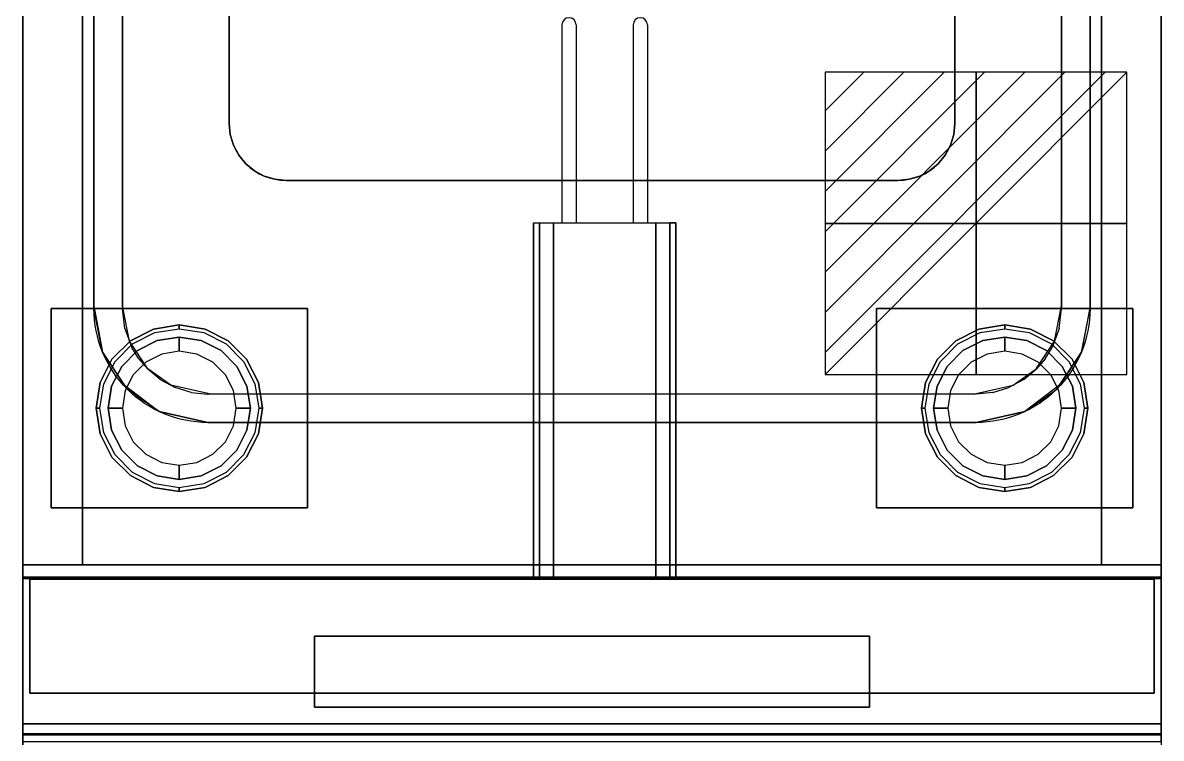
# Model space of a CAD drawing. Extents: x -1 to 401, y -1095 to 1.
# Drawn here: x 0 to 400, y -715.9 to -464.7 of the extents above; entities that cross this region are included whole.
import ezdxf

# ---------------------------------------------------------------- set-up
doc = ezdxf.new("R2010")
doc.units = 0
doc.layers.get('0').update_dxf_attribs({"lineweight": 13})
for name, color, linetype in [('IQ_200_2D', 1, 'Continuous'), ('IQ_200_3D', 1, 'Continuous'), ('IQ_204_2D', 7, 'Continuous'), ('IQ_204_3D', 7, 'Continuous'), ('IQ_CON_ELECTRICITY_INT', 7, 'Continuous')]:
    doc.layers.add(name, color=color, linetype=linetype)

# ---------------------------------------------------------------- blocks, each defined once
blk = doc.blocks.new('*X10')
at = {"color": 0}
for p, q in [((286.774344, 2204.447934), (296.618251, 2214.291842)), ((286.774344, 2205.862148), (295.204037, 2214.291842)), ((286.774344, 2207.276361), (293.789824, 2214.291842)), ((286.774344, 2208.690575), (292.37561, 2214.291842)), ((286.774344, 2210.104788), (290.961397, 2214.291842)), ((286.774344, 2211.519002), (289.547183, 2214.291842)), ((286.774344, 2212.933216), (288.13297, 2214.291842))]:
    blk.add_line(p, q, dxfattribs=at)
blk = doc.blocks.new('electricity')
for p, q in [((2.121, 2.121), (-2.121, 2.121)), ((-2.121, 2.121), (-2.121, -2.121)), ((-2.121, -2.121), (2.121, 2.121)), ((2.121, -2.121), (2.121, 2.121)), ((-2.121, -2.121), (2.121, -2.121))]:
    blk.add_line(p, q)
at = {"extrusion": (-1, 0, 0)}
for p, q in [((0, -2.121, 2.121), (0, 2.121, 2.121)), ((0, 2.121, -2.121), (0, -2.121, -2.121)), ((0, 2.121, 2.121), (0, 2.121, -2.121)), ((0, 2.121, -2.121), (0, -2.121, 2.121)), ((0, -2.121, -2.121), (0, -2.121, 2.121))]:
    blk.add_line(p, q, dxfattribs=at)
at = {"extrusion": (0, -1, 0)}
for p, q in [((2.121, 0, 2.121), (-2.121, 0, 2.121)), ((-2.121, 0, -2.121), (2.121, 0, -2.121)), ((-2.121, 0, 2.121), (-2.121, 0, -2.121)), ((-2.121, 0, -2.121), (2.121, 0, 2.121)), ((2.121, 0, -2.121), (2.121, 0, 2.121))]:
    blk.add_line(p, q, dxfattribs=at)
at = {"xscale": 0.4000000000000909, "yscale": 0.4000000000000909, "zscale": 0.4000000000000909}
blk.add_blockref('*X10', (-116.831, -883.595), dxfattribs=at)
at = {"extrusion": (-1, 0, 0), "xscale": 0.3999999999999773, "yscale": 0.3999999999999773, "zscale": 0.3999999999999773}
blk.add_blockref('*X10', (-116.831, -883.595), dxfattribs=at)
at = {"extrusion": (0, -1, 0), "xscale": 0.4000000000000909, "yscale": 0.4000000000000909, "zscale": 0.4000000000000909}
blk.add_blockref('*X10', (-116.831, -883.595), dxfattribs=at)
blk = doc.blocks.new('PQ-MC-LEG200')
at = {"layer": 'IQ_200_3D'}
for points in [[(-45, -35, 198), (-45, 35, 198), (45, 35, 198), (45, -35, 198)], [(-45, -35, 200), (45, -35, 200), (45, 35, 200), (-45, 35, 200)], [(-45, 35, 198), (-45, 35, 200), (45, 35, 200), (45, 35, 198)], [(-45, -35, 198), (-45, -35, 200), (-45, 35, 200), (-45, 35, 198)], [(45, -35, 198), (45, 35, 198), (45, 35, 200), (45, -35, 200)], [(-45, -35, 198), (45, -35, 198), (45, -35, 200), (-45, -35, 200)]]:
    blk.add_3dface(points, dxfattribs=at)
for points, invisible_edges in [([(-9.04, 27.82, 198), (-9.04, 27.82, 71), (0, 29.25, 71), (0, 29.25, 198)], 1), ([(-9.04, 27.82, 71), (-8.62, 26.54, 66), (0, 27.91, 66), (0, 29.25, 71)], 1), ([(0, 29.25, 198), (0, 29.25, 71), (9.04, 27.82, 71), (9.04, 27.82, 198)], 4), ([(0, 29.25, 71), (0, 27.91, 66), (8.62, 26.54, 66), (9.04, 27.82, 71)], 4), ([(-17.19, 23.66, 198), (-17.19, 23.66, 71), (-9.04, 27.82, 71), (-9.04, 27.82, 198)], 5), ([(-17.19, 23.66, 71), (-16.41, 22.58, 66), (-8.62, 26.54, 66), (-9.04, 27.82, 71)], 5), ([(0, 25, 66), (0, 25, 5), (-7.73, 23.78, 5), (-7.73, 23.78, 66)], 4), ([(0, 25, 5), (0, 23.54, 1.46), (-7.27, 22.38, 1.46), (-7.73, 23.78, 5)], 6), ([(7.73, 23.78, 66), (7.73, 23.78, 5), (0, 25, 5), (0, 25, 66)], 1), ([(7.73, 23.78, 5), (7.27, 22.38, 1.46), (0, 23.54, 1.46), (0, 25, 5)], 3), ([(9.04, 27.82, 71), (8.62, 26.54, 66), (16.41, 22.58, 66), (17.19, 23.66, 71)], 5), ([(9.04, 27.82, 198), (9.04, 27.82, 71), (17.19, 23.66, 71), (17.19, 23.66, 198)], 5), ([(-23.66, 17.19, 198), (-23.66, 17.19, 71), (-17.19, 23.66, 71), (-17.19, 23.66, 198)], 5), ([(-23.66, 17.19, 71), (-22.58, 16.41, 66), (-16.41, 22.58, 66), (-17.19, 23.66, 71)], 5), ([(-14.69, 20.23, 66), (-14.69, 20.23, 5), (-20.23, 14.69, 5), (-20.23, 14.69, 66)], 5), ([(-14.69, 20.23, 5), (-13.83, 19.04, 1.46), (-19.04, 13.83, 1.46), (-20.23, 14.69, 5)], 7), ([(-7.73, 23.78, 66), (-7.73, 23.78, 5), (-14.69, 20.23, 5), (-14.69, 20.23, 66)], 5), ([(-7.73, 23.78, 5), (-7.27, 22.38, 1.46), (-13.83, 19.04, 1.46), (-14.69, 20.23, 5)], 7), ([(-7.27, 22.38, 1.46), (-6.18, 19.02), (-11.76, 16.18), (-13.83, 19.04, 1.46)], 13), ([(0, 23.54, 1.46), (0, 20), (-6.18, 19.02), (-7.27, 22.38, 1.46)], 12), ([(7.27, 22.38, 1.46), (6.18, 19.02), (0, 20), (0, 23.54, 1.46)], 9), ([(13.83, 19.04, 1.46), (11.76, 16.18), (6.18, 19.02), (7.27, 22.38, 1.46)], 13), ([(14.69, 20.23, 5), (13.83, 19.04, 1.46), (7.27, 22.38, 1.46), (7.73, 23.78, 5)], 7), ([(14.69, 20.23, 66), (14.69, 20.23, 5), (7.73, 23.78, 5), (7.73, 23.78, 66)], 5), ([(20.23, 14.69, 5), (19.04, 13.83, 1.46), (13.83, 19.04, 1.46), (14.69, 20.23, 5)], 7), ([(20.23, 14.69, 66), (20.23, 14.69, 5), (14.69, 20.23, 5), (14.69, 20.23, 66)], 5), ([(17.19, 23.66, 71), (16.41, 22.58, 66), (22.58, 16.41, 66), (23.66, 17.19, 71)], 5), ([(17.19, 23.66, 198), (17.19, 23.66, 71), (23.66, 17.19, 71), (23.66, 17.19, 198)], 5), ([(-27.82, 9.04, 198), (-27.82, 9.04, 71), (-23.66, 17.19, 71), (-23.66, 17.19, 198)], 5), ([(-27.82, 9.04, 71), (-26.54, 8.62, 66), (-22.58, 16.41, 66), (-23.66, 17.19, 71)], 5), ([(-13.83, 19.04, 1.46), (-11.76, 16.18), (-16.18, 11.76), (-19.04, 13.83, 1.46)], 13), ([(19.04, 13.83, 1.46), (16.18, 11.76), (11.76, 16.18), (13.83, 19.04, 1.46)], 13), ([(23.66, 17.19, 71), (22.58, 16.41, 66), (26.54, 8.62, 66), (27.82, 9.04, 71)], 5), ([(23.66, 17.19, 198), (23.66, 17.19, 71), (27.82, 9.04, 71), (27.82, 9.04, 198)], 5), ([(-20.23, 14.69, 66), (-20.23, 14.69, 5), (-23.78, 7.73, 5), (-23.78, 7.73, 66)], 5), ([(-20.23, 14.69, 5), (-19.04, 13.83, 1.46), (-22.38, 7.27, 1.46), (-23.78, 7.73, 5)], 7), ([(-19.04, 13.83, 1.46), (-16.18, 11.76), (-19.02, 6.18), (-22.38, 7.27, 1.46)], 13), ([(22.38, 7.27, 1.46), (19.02, 6.18), (16.18, 11.76), (19.04, 13.83, 1.46)], 13), ([(23.78, 7.73, 5), (22.38, 7.27, 1.46), (19.04, 13.83, 1.46), (20.23, 14.69, 5)], 7), ([(23.78, 7.73, 66), (23.78, 7.73, 5), (20.23, 14.69, 5), (20.23, 14.69, 66)], 5), ([(-29.25, 0, 198), (-29.25, 0, 71), (-27.82, 9.04, 71), (-27.82, 9.04, 198)], 4), ([(-29.25, 0, 71), (-27.91, 0, 66), (-26.54, 8.62, 66), (-27.82, 9.04, 71)], 4), ([(27.82, 9.04, 71), (26.54, 8.62, 66), (27.91, 0, 66), (29.25, 0, 71)], 1), ([(27.82, 9.04, 198), (27.82, 9.04, 71), (29.25, 0, 71), (29.25, 0, 198)], 1), ([(-23.78, 7.73, 66), (-23.78, 7.73, 5), (-25, 0, 5), (-25, 0, 66)], 1), ([(-23.78, 7.73, 5), (-22.38, 7.27, 1.46), (-23.54, 0, 1.46), (-25, 0, 5)], 3), ([(-22.38, 7.27, 1.46), (-19.02, 6.18), (-20, 0), (-23.54, 0, 1.46)], 9), ([(23.54, 0, 1.46), (20, 0), (19.02, 6.18), (22.38, 7.27, 1.46)], 12), ([(25, 0, 5), (23.54, 0, 1.46), (22.38, 7.27, 1.46), (23.78, 7.73, 5)], 6), ([(25, 0, 66), (25, 0, 5), (23.78, 7.73, 5), (23.78, 7.73, 66)], 4), ([(-27.82, -9.04, 198), (-27.82, -9.04, 71), (-29.25, 0, 71), (-29.25, 0, 198)], 1), ([(-27.82, -9.04, 71), (-26.54, -8.62, 66), (-27.91, 0, 66), (-29.25, 0, 71)], 1), ([(-25, 0, 66), (-25, 0, 5), (-23.78, -7.73, 5), (-23.78, -7.73, 66)], 4), ([(-25, 0, 5), (-23.54, 0, 1.46), (-22.38, -7.27, 1.46), (-23.78, -7.73, 5)], 6), ([(-23.54, 0, 1.46), (-20, 0), (-19.02, -6.18), (-22.38, -7.27, 1.46)], 12), ([(22.38, -7.27, 1.46), (19.02, -6.18), (20, 0), (23.54, 0, 1.46)], 9), ([(23.78, -7.73, 5), (22.38, -7.27, 1.46), (23.54, 0, 1.46), (25, 0, 5)], 3), ([(23.78, -7.73, 66), (23.78, -7.73, 5), (25, 0, 5), (25, 0, 66)], 1), ([(29.25, 0, 71), (27.91, 0, 66), (26.54, -8.62, 66), (27.82, -9.04, 71)], 4), ([(29.25, 0, 198), (29.25, 0, 71), (27.82, -9.04, 71), (27.82, -9.04, 198)], 4), ([(-23.78, -7.73, 5), (-22.38, -7.27, 1.46), (-19.04, -13.83, 1.46), (-20.23, -14.69, 5)], 7), ([(-23.78, -7.73, 66), (-23.78, -7.73, 5), (-20.23, -14.69, 5), (-20.23, -14.69, 66)], 5), ([(-22.38, -7.27, 1.46), (-19.02, -6.18), (-16.18, -11.76), (-19.04, -13.83, 1.46)], 13), ([(19.04, -13.83, 1.46), (16.18, -11.76), (19.02, -6.18), (22.38, -7.27, 1.46)], 13), ([(20.23, -14.69, 5), (19.04, -13.83, 1.46), (22.38, -7.27, 1.46), (23.78, -7.73, 5)], 7), ([(20.23, -14.69, 66), (20.23, -14.69, 5), (23.78, -7.73, 5), (23.78, -7.73, 66)], 5), ([(-23.66, -17.19, 71), (-22.58, -16.41, 66), (-26.54, -8.62, 66), (-27.82, -9.04, 71)], 5), ([(-23.66, -17.19, 198), (-23.66, -17.19, 71), (-27.82, -9.04, 71), (-27.82, -9.04, 198)], 5), ([(-19.04, -13.83, 1.46), (-16.18, -11.76), (-11.76, -16.18), (-13.83, -19.04, 1.46)], 13), ([(13.83, -19.04, 1.46), (11.76, -16.18), (16.18, -11.76), (19.04, -13.83, 1.46)], 13), ([(27.82, -9.04, 71), (26.54, -8.62, 66), (22.58, -16.41, 66), (23.66, -17.19, 71)], 5), ([(27.82, -9.04, 198), (27.82, -9.04, 71), (23.66, -17.19, 71), (23.66, -17.19, 198)], 5), ([(-20.23, -14.69, 5), (-19.04, -13.83, 1.46), (-13.83, -19.04, 1.46), (-14.69, -20.23, 5)], 7), ([(-20.23, -14.69, 66), (-20.23, -14.69, 5), (-14.69, -20.23, 5), (-14.69, -20.23, 66)], 5), ([(14.69, -20.23, 5), (13.83, -19.04, 1.46), (19.04, -13.83, 1.46), (20.23, -14.69, 5)], 7), ([(14.69, -20.23, 66), (14.69, -20.23, 5), (20.23, -14.69, 5), (20.23, -14.69, 66)], 5), ([(-17.19, -23.66, 71), (-16.41, -22.58, 66), (-22.58, -16.41, 66), (-23.66, -17.19, 71)], 5), ([(-17.19, -23.66, 198), (-17.19, -23.66, 71), (-23.66, -17.19, 71), (-23.66, -17.19, 198)], 5), ([(-14.69, -20.23, 5), (-13.83, -19.04, 1.46), (-7.27, -22.38, 1.46), (-7.73, -23.78, 5)], 7), ([(-13.83, -19.04, 1.46), (-11.76, -16.18), (-6.18, -19.02), (-7.27, -22.38, 1.46)], 13), ([(-7.27, -22.38, 1.46), (-6.18, -19.02), (0, -20), (0, -23.54, 1.46)], 9), ([(0, -23.54, 1.46), (0, -20), (6.18, -19.02), (7.27, -22.38, 1.46)], 12), ([(7.27, -22.38, 1.46), (6.18, -19.02), (11.76, -16.18), (13.83, -19.04, 1.46)], 13), ([(7.73, -23.78, 5), (7.27, -22.38, 1.46), (13.83, -19.04, 1.46), (14.69, -20.23, 5)], 7), ([(23.66, -17.19, 71), (22.58, -16.41, 66), (16.41, -22.58, 66), (17.19, -23.66, 71)], 5), ([(23.66, -17.19, 198), (23.66, -17.19, 71), (17.19, -23.66, 71), (17.19, -23.66, 198)], 5), ([(-9.04, -27.82, 71), (-8.62, -26.54, 66), (-16.41, -22.58, 66), (-17.19, -23.66, 71)], 5), ([(-9.04, -27.82, 198), (-9.04, -27.82, 71), (-17.19, -23.66, 71), (-17.19, -23.66, 198)], 5), ([(-14.69, -20.23, 66), (-14.69, -20.23, 5), (-7.73, -23.78, 5), (-7.73, -23.78, 66)], 5), ([(-7.73, -23.78, 5), (-7.27, -22.38, 1.46), (0, -23.54, 1.46), (0, -25, 5)], 3), ([(-7.73, -23.78, 66), (-7.73, -23.78, 5), (0, -25, 5), (0, -25, 66)], 1), ([(0, -25, 5), (0, -23.54, 1.46), (7.27, -22.38, 1.46), (7.73, -23.78, 5)], 6), ([(0, -25, 66), (0, -25, 5), (7.73, -23.78, 5), (7.73, -23.78, 66)], 4), ([(7.73, -23.78, 66), (7.73, -23.78, 5), (14.69, -20.23, 5), (14.69, -20.23, 66)], 5), ([(17.19, -23.66, 71), (16.41, -22.58, 66), (8.62, -26.54, 66), (9.04, -27.82, 71)], 5), ([(17.19, -23.66, 198), (17.19, -23.66, 71), (9.04, -27.82, 71), (9.04, -27.82, 198)], 5), ([(0, -29.25, 71), (0, -27.91, 66), (-8.62, -26.54, 66), (-9.04, -27.82, 71)], 4), ([(0, -29.25, 198), (0, -29.25, 71), (-9.04, -27.82, 71), (-9.04, -27.82, 198)], 4), ([(9.04, -27.82, 71), (8.62, -26.54, 66), (0, -27.91, 66), (0, -29.25, 71)], 1), ([(9.04, -27.82, 198), (9.04, -27.82, 71), (0, -29.25, 71), (0, -29.25, 198)], 1)]:
    blk.add_3dface(points, dxfattribs=dict(at, invisible_edges=invisible_edges))

msp = doc.modelspace()

# ---------------------------------------------------------------- linework, layer by layer
at = {"layer": 'IQ_200_2D'}
for p, q in [((0, -655), (0, 0)), ((400, 0), (400, -655)), ((0, -655), (0, -730)), ((400, -655), (400, -730))]:
    msp.add_line(p, q, dxfattribs=at)
at = {"layer": 'IQ_200_3D'}
for points in [[(0, -655, 650), (0, -655, 200), (0, -2, 200), (0, -2, 650)], [(0, -655, 200), (21, -655, 200), (21, -2, 200), (0, -2, 200)], [(0, -655, 650), (0, -2, 650), (400, -2, 650), (400, -655, 650)], [(0, -655, 650), (0, -655, 900), (0, -2, 900), (0, -2, 650)], [(21, -655, 245), (379, -655, 245), (379, -2, 245), (21, -2, 245)], [(21, -655, 650), (21, -655, 200), (21, -2, 200), (21, -2, 650)], [(21, -655, 200), (379, -655, 200), (379, -2, 200), (21, -2, 200)], [(379, -655, 605), (21, -655, 605), (21, -2, 605), (379, -2, 605)], [(379, -655, 650), (379, -655, 200), (379, -2, 200), (379, -2, 650)], [(379, -655, 200), (400, -655, 200), (400, -2, 200), (379, -2, 200)], [(400, -655, 650), (400, -655, 200), (400, -2, 200), (400, -2, 650)], [(400, -655, 650), (400, -2, 650), (400, -2, 900), (400, -655, 900)], [(92.5, -520, 890), (92.5, -520, 730), (307.5, -520, 730), (307.5, -520, 890)], [(0, -710.83, 654.41), (0, -655, 660.54), (400, -655, 660.54), (400, -710.83, 654.41)], [(0, -655, 660.54), (0, -655, 900), (400, -655, 900), (400, -655, 660.54)], [(0, -655, 900), (0, -717, 900), (400, -717, 900), (400, -655, 900)], [(21, -655, 200), (0, -655, 200), (0, -655, 650), (21, -655, 650)], [(0, -655, 650), (400, -655, 650), (400, -655, 900), (0, -655, 900)], [(21, -655, 200), (379, -655, 200), (379, -655, 245), (21, -655, 245)], [(21, -655, 605), (379, -655, 605), (379, -655, 650), (21, -655, 650)], [(400, -655, 200), (379, -655, 200), (379, -655, 650), (400, -655, 650)], [(0, -659.32, 810.26), (0, -714.37, 692.2), (400, -714.37, 692.2), (400, -659.32, 810.26)], [(0, -726.19, 877.81), (0, -659.82, 813.08), (400, -659.82, 813.08), (400, -726.19, 877.81)], [(2.5, -660, 205), (2.5, -660, 650), (397.5, -660, 650), (397.5, -660, 205)], [(2.5, -660, 650), (2.5, -700, 650), (397.5, -700, 650), (397.5, -660, 650)], [(2.5, -700, 205), (2.5, -660, 205), (397.5, -660, 205), (397.5, -700, 205)], [(2.5, -660, 650), (2.5, -700, 650), (2.5, -700, 205), (2.5, -660, 205)], [(397.5, -660, 650), (397.5, -700, 650), (397.5, -700, 205), (397.5, -660, 205)], [(102.5, -680, 599.64), (297.5, -680, 599.64), (297.5, -700, 565), (102.5, -700, 565)], [(102.5, -680, 599.64), (102.5, -700, 635), (297.5, -700, 635), (297.5, -680, 599.64)], [(102.5, -700, 635), (102.5, -700, 565), (102.5, -680, 599.64)], [(297.5, -700, 635), (297.5, -700, 565), (297.5, -680, 599.64)], [(102.5, -700, 635), (102.5, -705, 635), (297.5, -705, 635), (297.5, -700, 635)], [(297.5, -700, 605), (297.5, -705, 605), (102.5, -705, 605), (102.5, -700, 605)], [(102.5, -705, 605), (102.5, -700, 605), (102.5, -700, 635), (102.5, -705, 635)], [(297.5, -705, 635), (297.5, -700, 635), (297.5, -700, 605), (297.5, -705, 605)], [(102.5, -705, 635), (102.5, -705, 605), (297.5, -705, 605), (297.5, -705, 635)], [(0, -714.7, 690.72), (0, -714.7, 657.89), (400, -714.7, 657.89), (400, -714.7, 690.72)]]:
    msp.add_3dface(points, dxfattribs=at)
for points, invisible_edges in [([(25, -140, 900), (0, -80.5, 900), (0, -655, 900), (25, -565, 900)], 5), ([(375, -140, 900), (400, -80.5, 900), (400, -655, 900), (375, -565, 900)], 5), ([(35, -140.98, 890), (25, -140.98, 900), (25, -564.02, 900), (35, -564.02, 890)], 5), ([(72.5, -160, 890), (35, -140, 890), (35, -565, 890), (72.5, -500, 890)], 5), ([(327.5, -160, 890), (365, -140, 890), (365, -565, 890), (327.5, -500, 890)], 5), ([(365, -140.98, 890), (375, -140.98, 900), (375, -564.02, 900), (365, -564.02, 890)], 5), ([(72.5, -500, 730), (327.5, -500, 730), (327.5, -160, 730), (72.5, -160, 730)], 5), ([(72.5, -160, 890), (72.5, -160, 730), (72.5, -500, 730), (72.5, -500, 890)], 1), ([(327.5, -160, 890), (327.5, -160, 730), (327.5, -500, 730), (327.5, -500, 890)], 1), ([(35, -565, 890), (72.5, -500, 890), (72.88, -503.9, 890), (35.83, -572.03, 890)], 5), ([(327.12, -503.9, 730), (72.88, -503.9, 730), (72.5, -500, 730), (327.5, -500, 730)], 5), ([(72.5, -500, 730), (72.5, -500, 890), (72.88, -503.9, 890), (72.88, -503.9, 730)], 4), ([(327.5, -500, 730), (327.5, -500, 890), (327.12, -503.9, 890), (327.12, -503.9, 730)], 4), ([(365, -565, 890), (327.5, -500, 890), (327.12, -503.9, 890), (364.17, -572.03, 890)], 5), ([(72.88, -503.9, 890), (35.83, -572.03, 890), (38.29, -578.66, 890), (74.02, -507.65, 890)], 5), ([(74.02, -507.65, 730), (325.98, -507.65, 730), (327.12, -503.9, 730), (72.88, -503.9, 730)], 5), ([(72.88, -503.9, 890), (72.88, -503.9, 730), (74.02, -507.65, 730), (74.02, -507.65, 890)], 5), ([(327.12, -503.9, 890), (327.12, -503.9, 730), (325.98, -507.65, 730), (325.98, -507.65, 890)], 5), ([(327.12, -503.9, 890), (364.17, -572.03, 890), (361.71, -578.66, 890), (325.98, -507.65, 890)], 5), ([(38.29, -578.66, 890), (74.02, -507.65, 890), (75.87, -511.11, 890), (40.74, -582.65, 890)], 5), ([(324.13, -511.11, 730), (75.87, -511.11, 730), (74.02, -507.65, 730), (325.98, -507.65, 730)], 5), ([(74.02, -507.65, 730), (74.02, -507.65, 890), (75.87, -511.11, 890), (75.87, -511.11, 730)], 5), ([(325.98, -507.65, 730), (325.98, -507.65, 890), (324.13, -511.11, 890), (324.13, -511.11, 730)], 5), ([(361.71, -578.66, 890), (325.98, -507.65, 890), (324.13, -511.11, 890), (359.26, -582.65, 890)], 5), ([(75.87, -511.11, 890), (40.74, -582.65, 890), (43.79, -586.21, 890), (78.36, -514.14, 890)], 5), ([(78.36, -514.14, 730), (321.64, -514.14, 730), (324.13, -511.11, 730), (75.87, -511.11, 730)], 5), ([(75.87, -511.11, 890), (75.87, -511.11, 730), (78.36, -514.14, 730), (78.36, -514.14, 890)], 5), ([(324.13, -511.11, 890), (324.13, -511.11, 730), (321.64, -514.14, 730), (321.64, -514.14, 890)], 5), ([(324.13, -511.11, 890), (359.26, -582.65, 890), (356.21, -586.21, 890), (321.64, -514.14, 890)], 5), ([(43.79, -586.21, 890), (78.36, -514.14, 890), (81.39, -516.63, 890), (48.33, -589.94, 890)], 5), ([(318.61, -516.63, 730), (81.39, -516.63, 730), (78.36, -514.14, 730), (321.64, -514.14, 730)], 5), ([(78.36, -514.14, 730), (78.36, -514.14, 890), (81.39, -516.63, 890), (81.39, -516.63, 730)], 5), ([(321.64, -514.14, 730), (321.64, -514.14, 890), (318.61, -516.63, 890), (318.61, -516.63, 730)], 5), ([(356.21, -586.21, 890), (321.64, -514.14, 890), (318.61, -516.63, 890), (351.67, -589.94, 890)], 5), ([(81.39, -516.63, 890), (48.33, -589.94, 890), (53.52, -592.72, 890), (84.85, -518.48, 890)], 5), ([(53.52, -592.72, 890), (84.85, -518.48, 890), (88.6, -519.62, 890), (59.15, -594.42, 890)], 5), ([(88.6, -519.62, 890), (59.15, -594.42, 890), (65, -595, 890), (92.5, -520, 890)], 5), ([(65, -595, 890), (92.5, -520, 890), (307.5, -520, 890), (335, -595, 890)], 5), ([(84.85, -518.48, 730), (315.15, -518.48, 730), (318.61, -516.63, 730), (81.39, -516.63, 730)], 5), ([(81.39, -516.63, 890), (81.39, -516.63, 730), (84.85, -518.48, 730), (84.85, -518.48, 890)], 5), ([(311.4, -519.62, 730), (88.6, -519.62, 730), (84.85, -518.48, 730), (315.15, -518.48, 730)], 5), ([(84.85, -518.48, 730), (84.85, -518.48, 890), (88.6, -519.62, 890), (88.6, -519.62, 730)], 5), ([(92.5, -520, 730), (307.5, -520, 730), (311.4, -519.62, 730), (88.6, -519.62, 730)], 4), ([(88.6, -519.62, 890), (88.6, -519.62, 730), (92.5, -520, 730), (92.5, -520, 890)], 1), ([(311.4, -519.62, 890), (311.4, -519.62, 730), (307.5, -520, 730), (307.5, -520, 890)], 1), ([(311.4, -519.62, 890), (340.85, -594.42, 890), (335, -595, 890), (307.5, -520, 890)], 5), ([(311.4, -519.62, 890), (340.85, -594.42, 890), (335, -595, 890), (307.5, -520, 890)], 5), ([(315.15, -518.48, 730), (315.15, -518.48, 890), (311.4, -519.62, 890), (311.4, -519.62, 730)], 5), ([(346.48, -592.72, 890), (315.15, -518.48, 890), (311.4, -519.62, 890), (340.85, -594.42, 890)], 5), ([(346.48, -592.72, 890), (315.15, -518.48, 890), (311.4, -519.62, 890), (340.85, -594.42, 890)], 5), ([(318.61, -516.63, 890), (318.61, -516.63, 730), (315.15, -518.48, 730), (315.15, -518.48, 890)], 5), ([(318.61, -516.63, 890), (351.67, -589.94, 890), (346.48, -592.72, 890), (315.15, -518.48, 890)], 5), ([(28.04, -580.31, 900), (25, -565, 900), (0, -655, 900)], 10), ([(37.46, -576.41, 890), (35, -564.02, 890), (25, -564.02, 900), (28.04, -580.31, 900)], 10), ([(362.54, -576.41, 890), (365, -564.02, 890), (375, -564.02, 900), (371.96, -580.31, 900)], 10), ([(371.96, -580.31, 900), (375, -565, 900), (400, -655, 900)], 14), ([(43.99, -586.18, 890), (37.46, -576.41, 890), (28.04, -580.31, 900), (35.68, -591.73, 900)], 10), ([(356.01, -586.18, 890), (362.54, -576.41, 890), (371.96, -580.31, 900), (364.32, -591.73, 900)], 10), ([(42.33, -597.23, 900), (36.72, -593.28, 900), (28.04, -580.31, 900), (0, -655, 900)], 12), ([(357.67, -597.23, 900), (363.28, -593.28, 900), (371.96, -580.31, 900), (400, -655, 900)], 12), ([(52.08, -591.86, 890), (43.99, -586.18, 890), (35.68, -591.73, 900), (47.95, -601.18, 900)], 10), ([(347.92, -591.86, 890), (356.01, -586.18, 890), (364.32, -591.73, 900), (352.05, -601.18, 900)], 10), ([(66.11, -595, 890), (52.08, -591.86, 890), (47.95, -601.18, 900), (65, -605, 900)], 10), ([(333.89, -595, 890), (347.92, -591.86, 890), (352.05, -601.18, 900), (335, -605, 900)], 10), ([(335, -605, 900), (333.89, -595, 890), (66.11, -595, 890), (65, -605, 900)], 5), ([(65, -605, 900), (47.95, -601.18, 900), (42.33, -597.23, 900), (0, -655, 900)], 12), ([(335, -605, 900), (352.05, -601.18, 900), (357.67, -597.23, 900), (400, -655, 900)], 12), ([(0, -655, 900), (400, -655, 900), (335, -605, 900), (65, -605, 900)], 10), ([(0, -659.12, 811.75), (0, -659.1, 810.99), (400, -659.1, 810.99), (400, -659.12, 811.75)], 10), ([(0, -659.1, 810.99), (0, -659.32, 810.26), (400, -659.32, 810.26), (400, -659.1, 810.99)], 8), ([(0, -659.36, 812.47), (0, -659.12, 811.75), (400, -659.12, 811.75), (400, -659.36, 812.47)], 10), ([(0, -659.82, 813.08), (0, -659.36, 812.47), (400, -659.36, 812.47), (400, -659.82, 813.08)], 2), ([(102.5, -700, 565), (2.5, -700, 205), (397.5, -700, 205), (297.5, -700, 565)], 5), ([(2.5, -700, 650), (102.5, -700, 635), (102.5, -700, 565), (2.5, -700, 205)], 5), ([(2.5, -700, 650), (102.5, -700, 635), (297.5, -700, 635), (397.5, -700, 650)], 5), ([(397.5, -700, 650), (297.5, -700, 635), (297.5, -700, 565), (397.5, -700, 205)], 5), ([(0, -712.28, 654.56), (0, -710.83, 654.41), (400, -710.83, 654.41), (400, -712.28, 654.56)], 8), ([(0, -713.54, 655.29), (0, -712.28, 654.56), (400, -712.28, 654.56), (400, -713.54, 655.29)], 10), ([(0, -714.4, 656.46), (0, -713.54, 655.29), (400, -713.54, 655.29), (400, -714.4, 656.46)], 10), ([(0, -714.37, 692.2), (0, -714.51, 691.85), (400, -714.51, 691.85), (400, -714.37, 692.2)], 2), ([(0, -714.7, 657.89), (0, -714.4, 656.46), (400, -714.4, 656.46), (400, -714.7, 657.89)], 2), ([(0, -714.51, 691.85), (0, -714.62, 691.48), (400, -714.62, 691.48), (400, -714.51, 691.85)], 10), ([(0, -714.62, 691.48), (0, -714.68, 691.11), (400, -714.68, 691.11), (400, -714.62, 691.48)], 10), ([(0, -714.68, 691.11), (0, -714.7, 690.72), (400, -714.7, 690.72), (400, -714.68, 691.11)], 8)]:
    msp.add_3dface(points, dxfattribs=dict(at, invisible_edges=invisible_edges))
at = {"layer": 'IQ_204_2D', "linetype": 'Continuous'}
for p, q in [((189.45, -465.39), (189.45, -534.95)), ((194.45, -465.39), (194.45, -534.95)), ((214.45, -465.39), (214.45, -534.95)), ((219.45, -465.39), (219.45, -534.95)), ((179.45, -659.95), (179.45, -534.95)), ((179.45, -534.95), (229.45, -534.95)), ((229.45, -659.95), (229.45, -534.95)), ((179.45, -659.95), (229.45, -659.95))]:
    msp.add_line(p, q, dxfattribs=at)
at = {"layer": 'IQ_204_2D'}
for points in [[(375, -140), (375, -565, -0.414214), (335, -605), (65, -605, -0.414214), (25, -565), (25, -140, -0.414214), (65, -100), (335, -100, -0.414214)], [(92.5, -520), (307.5, -520, 0.414214), (327.5, -500), (327.5, -160, 0.414214), (307.5, -140), (92.5, -140, 0.414214), (72.5, -160), (72.5, -500, 0.414214)]]:
    msp.add_lwpolyline(points, format="xyb", close=True, dxfattribs=at)
at = {"layer": 'IQ_204_2D', "linetype": 'Continuous'}
for centre in [(191.95, -465.39), (216.95, -465.39)]:
    msp.add_arc(centre, 2.5, 0, 180, dxfattribs=at)
at = {"layer": 'IQ_204_3D'}
for points, invisible_edges in [([(179.45, -534.95, 968), (181.5, -534.95, 972.95), (181.5, -534.95, 957.05), (179.45, -534.95, 962)], 15), ([(179.45, -534.95, 962), (181.5, -534.95, 957.05), (181.5, -659.95, 957.05), (179.45, -659.95, 962)], 10), ([(181.5, -534.95, 972.95), (186.45, -534.95, 975), (186.45, -534.95, 955), (181.5, -534.95, 957.05)], 15), ([(186.45, -534.95, 975), (222.45, -534.95, 975), (222.45, -534.95, 955), (186.45, -534.95, 955)], 15), ([(227.4, -534.95, 972.95), (222.45, -534.95, 975), (222.45, -534.95, 955), (227.4, -534.95, 957.05)], 15), ([(229.45, -534.95, 968), (227.4, -534.95, 972.95), (227.4, -534.95, 957.05), (229.45, -534.95, 962)], 15), ([(179.45, -659.95, 968), (181.5, -659.95, 972.95), (181.5, -659.95, 957.05), (179.45, -659.95, 962)], 15), ([(181.5, -659.95, 972.95), (186.45, -659.95, 975), (186.45, -659.95, 955), (181.5, -659.95, 957.05)], 15), ([(186.45, -659.95, 975), (222.45, -659.95, 975), (222.45, -659.95, 955), (186.45, -659.95, 955)], 15), ([(227.4, -659.95, 972.95), (222.45, -659.95, 975), (222.45, -659.95, 955), (227.4, -659.95, 957.05)], 15), ([(229.45, -659.95, 968), (227.4, -659.95, 972.95), (227.4, -659.95, 957.05), (229.45, -659.95, 962)], 15)]:
    msp.add_3dface(points, dxfattribs=dict(at, invisible_edges=invisible_edges))
for points in [[(179.45, -534.95, 962), (179.45, -534.95, 968), (179.45, -659.95, 968), (179.45, -659.95, 962)], [(179.45, -534.95, 968), (181.5, -534.95, 972.95), (181.5, -659.95, 972.95), (179.45, -659.95, 968)], [(181.5, -534.95, 957.05), (186.45, -534.95, 955), (186.45, -659.95, 955), (181.5, -659.95, 957.05)], [(181.5, -534.95, 972.95), (186.45, -534.95, 975), (186.45, -659.95, 975), (181.5, -659.95, 972.95)], [(222.45, -534.95, 955), (222.45, -659.95, 955), (186.45, -659.95, 955), (186.45, -534.95, 955)], [(186.45, -534.95, 975), (222.45, -534.95, 975), (222.45, -659.95, 975), (186.45, -659.95, 975)], [(222.45, -534.95, 955), (227.4, -534.95, 957.05), (227.4, -659.95, 957.05), (222.45, -659.95, 955)], [(222.45, -534.95, 975), (227.4, -534.95, 972.95), (227.4, -659.95, 972.95), (222.45, -659.95, 975)], [(227.4, -534.95, 957.05), (229.45, -534.95, 962), (229.45, -659.95, 962), (227.4, -659.95, 957.05)], [(229.45, -534.95, 968), (227.4, -534.95, 972.95), (227.4, -659.95, 972.95), (229.45, -659.95, 968)], [(229.45, -534.95, 962), (229.45, -534.95, 968), (229.45, -659.95, 968), (229.45, -659.95, 962)]]:
    msp.add_3dface(points, dxfattribs=at)

# ---------------------------------------------------------------- block references
for p in [(55, -600), (345, -600)]:
    msp.add_blockref('PQ-MC-LEG200', p)
at = {"layer": 'IQ_CON_ELECTRICITY_INT', "xscale": 25, "yscale": 25, "zscale": 25}
msp.add_blockref('electricity', (334.92, -535.08), dxfattribs=at)

doc.saveas('drawing.dxf')
